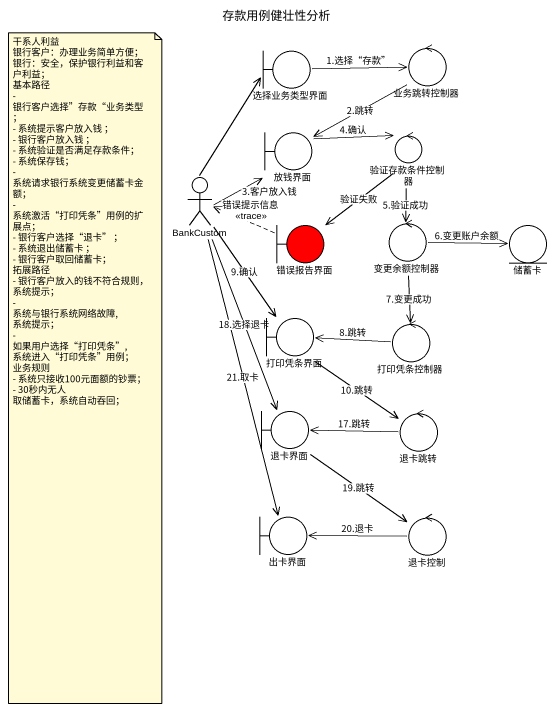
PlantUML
@startuml
title 存款用例健壮性分析
boundary 选择业务类型界面
control 业务跳转控制器
boundary 放钱界面
control 验证存款条件控制器
actor BankCustom
boundary 错误报告界面 #FF0000
control 变更余额控制器
entity 储蓄卡
boundary 打印凭条界面
control 打印凭条控制器
boundary 退卡界面
control 退卡跳转
boundary 出卡界面
control 退卡控制
选择业务类型界面 -right-> 业务跳转控制器 : 1.选择“存款”
业务跳转控制器 --> 放钱界面 : 2.跳转
放钱界面 -right-> 验证存款条件控制器 : 4.确认
验证存款条件控制器 --> 错误报告界面 : 验证失败
验证存款条件控制器 --> 变更余额控制器 : 5.验证成功
BankCustom -up-> 选择业务类型界面
BankCustom -up-> 放钱界面 : 3.客户放入钱
BankCustom --> 打印凭条界面 : 9.确认
BankCustom --> 退卡界面 : 18.选择退卡
BankCustom --> 出卡界面 : 21.取卡
错误报告界面 .left.> BankCustom : 错误提示信息\n<<trace>>
变更余额控制器 -right-> 储蓄卡 : 6.变更账户余额
变更余额控制器 --> 打印凭条控制器 : 7.变更成功
打印凭条界面 --> 退卡跳转 : 10.跳转
打印凭条控制器 -left-> 打印凭条界面 : 8.跳转
退卡界面 --> 退卡控制 : 19.跳转
退卡跳转 -left-> 退卡界面 : 17.跳转
退卡控制 -left-> 出卡界面 : 20.退卡
note as N1
  干系人利益
  银行客户：办理业务简单方便；
  银行：安全，保护银行利益和客户利益；
  基本路径
  - 银行客户选择”存款“业务类型；
  - 系统提示客户放入钱 ；
  - 银行客户放入钱 ；
  - 系统验证是否满足存款条件；
  - 系统保存钱；
  - 系统请求银行系统变更储蓄卡金额；
  - 系统激活“打印凭条”用例的扩展点；
  - 银行客户选择“退卡” ；
  - 系统退出储蓄卡 ；
  - 银行客户取回储蓄卡；
  拓展路径
  - 银行客户放入的钱不符合规则， 系统提示；
  - 系统与银行系统网络故障,系统提示；
  - 如果用户选择“打印凭条”,系统进入“打印凭条”用例；
  业务规则
  - 系统只接收100元面额的钞票；
  - 30秒内无人 取储蓄卡，系统自动吞回；
end note
@enduml
